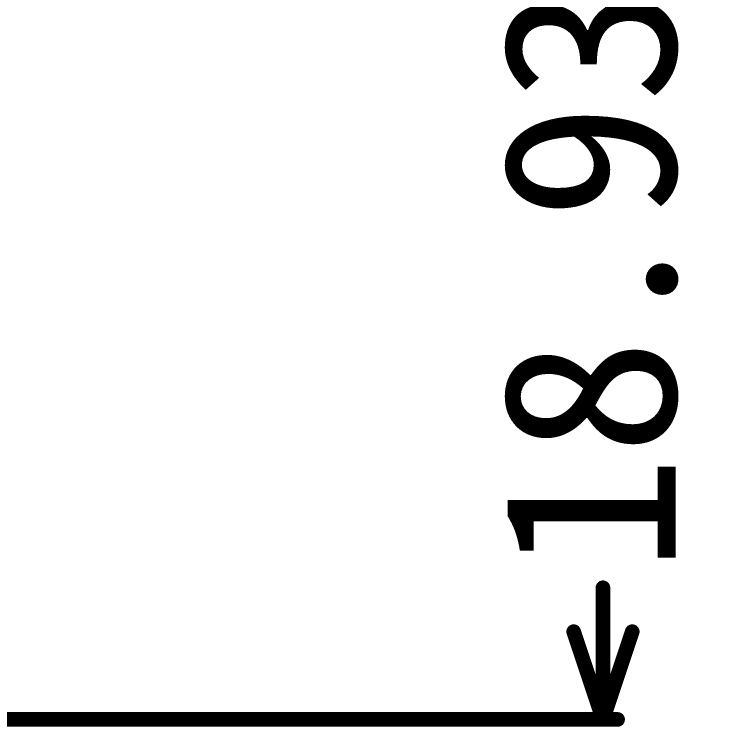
# Model space of a CAD drawing. Header units: millimetres. Extents: x 80 to 220, y 44 to 120.
# Drawn here: x 156.19 to 168.46, y 86.39 to 98.75 of the extents above; entities that cross this region are included whole.
import ezdxf

# ---------------------------------------------------------------- set-up
doc = ezdxf.new("R2010")
doc.units = ezdxf.units.MM
doc.layers.add('TopOverlay', color=2, linetype='Continuous')

msp = doc.modelspace()

# ---------------------------------------------------------------- linework, layer by layer
at = {"layer": 'TopOverlay', "const_width": 0.254}
for points in [[(166.398, 86.513), (166.398, 88.799)], [(165.89, 88.037), (166.398, 86.513)], [(166.398, 86.513), (166.906, 88.037)], [(154.667, 86.513), (166.652, 86.513)]]:
    msp.add_lwpolyline(points, dxfattribs=at)
at = {"layer": 'TopOverlay', "const_width": 0.127}
for points in [[(166.334, 88.799, 1), (166.461, 88.799, 1)], [(165.826, 88.037, 1), (165.953, 88.037, 1)], [(166.842, 88.037, 1), (166.969, 88.037, 1)], [(166.334, 86.513, 1), (166.461, 86.513, 1)], [(166.334, 86.513, 1), (166.461, 86.513, 1)], [(166.334, 86.513, 1), (166.461, 86.513, 1)], [(166.588, 86.513, 1), (166.715, 86.513, 1)]]:
    msp.add_lwpolyline(points, format="xyb", close=True, dxfattribs=at)

# ---------------------------------------------------------------- texts
at = {"layer": 'TopOverlay'}
msp.add_text('18.93 (mm)', height=3, rotation=90, dxfattribs=at).set_placement((167.658, 89.053))

doc.saveas('drawing.dxf')
